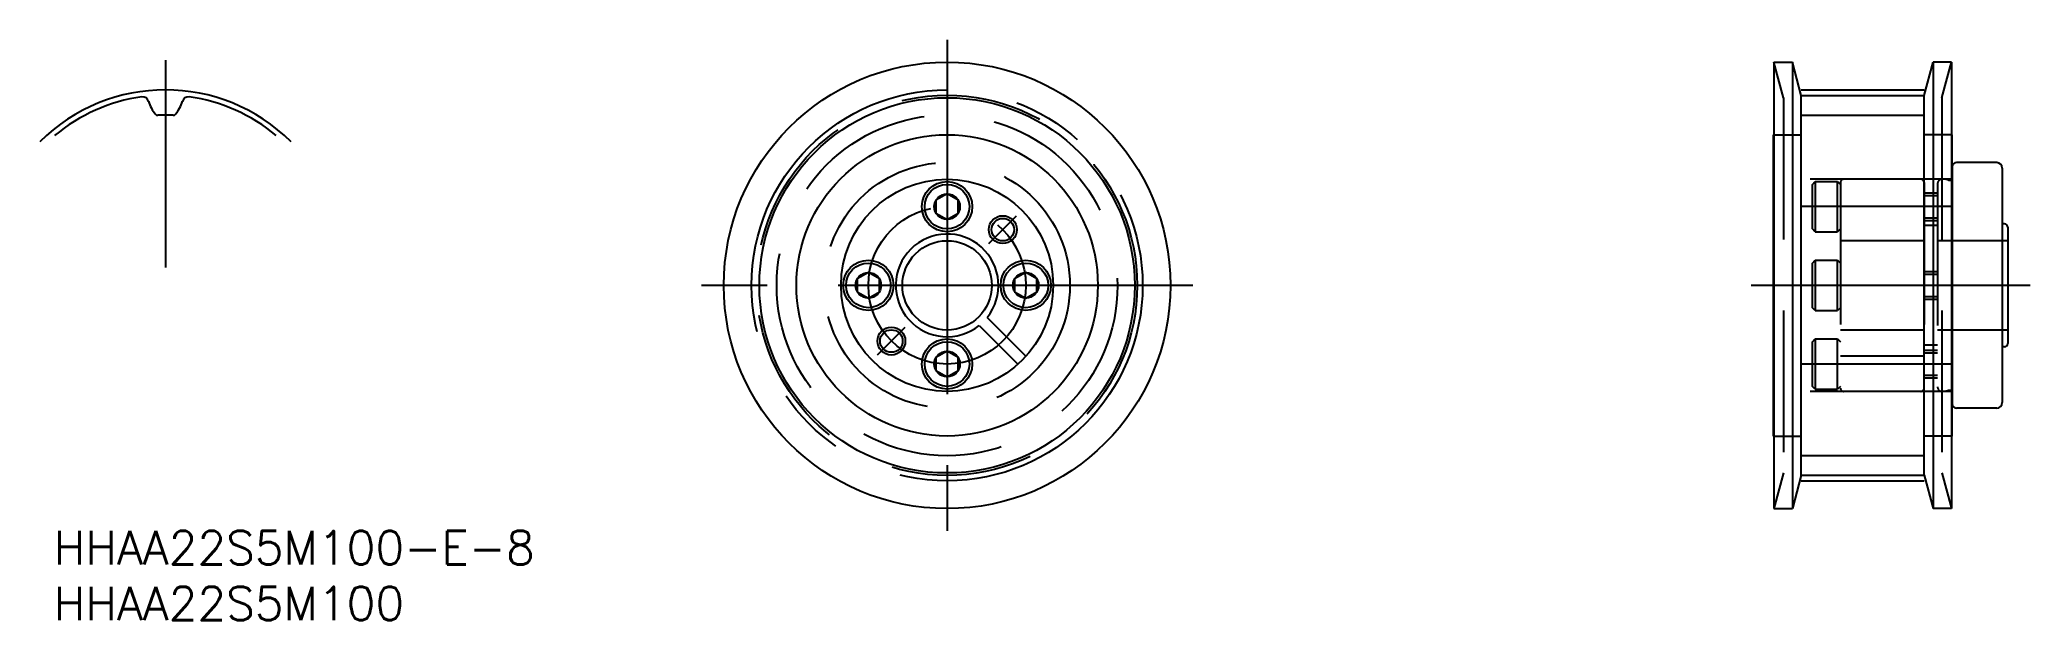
# Model space of a CAD drawing. Extents: x -81 to 97, y -30 to 22.
import ezdxf

# ---------------------------------------------------------------- set-up
doc = ezdxf.new("R2010")
doc.units = 0
doc.linetypes.add('CENTER', pattern=[50.8, 31.75, -6.35, 6.35, -6.35])
doc.linetypes.add('DASHED', pattern=[19.05, 12.7, -6.35])
doc.layers.get('0').update_dxf_attribs({"linetype": 'CONTINUOUS'})
doc.layers.add('CENTER', color=1, linetype='CENTER')
doc.styles.get("Standard").update_dxf_attribs({"font": 'txt.shx', "height": 3, "bigfont": 'bigfont.shx'})

# ---------------------------------------------------------------- blocks, each defined once
blk = doc.blocks.new('*U20')
at = {"color": 7, "linetype": 'CONTINUOUS'}
blk.add_text('HHAA22S5M100', height=3, dxfattribs=at).set_placement((-80, -30))
blk = doc.blocks.new('*U21')
at = {"color": 7, "linetype": 'CONTINUOUS'}
blk.add_text('HHAA22S5M100-E-8', height=3, dxfattribs=at).set_placement((-80, -25))

msp = doc.modelspace()

# ---------------------------------------------------------------- linework, layer by layer
at = {"color": 7, "linetype": 'CONTINUOUS'}
for p, q in [((74.05, 20), (75.7, 20)), ((74.05, 20), (74.05, -20)), ((76.5, 17.02), (75.7, 20)), ((75.7, 20), (75.7, -20)), ((87.5, 17.02), (88.3, 20)), ((89.95, 20), (88.3, 20)), ((88.3, 20), (88.3, -20)), ((89.95, 20), (89.95, -20)), ((76.5, 17.02), (87.5, 17.02)), ((76.5, -17.02), (76.5, 17.02)), ((87.5, -17.02), (87.5, 17.02)), ((74, -13.5), (74, 13.5)), ((74, 13.5), (74.05, 13.5)), ((89.95, 13.5), (90, 13.5)), ((90, -13.5), (90, 13.5)), ((94, 11), (90.4, 11)), ((90, 10.6), (90, -10.6)), ((94.5, 10.5), (94.5, -10.5)), ((0, 8.2), (-1, 7.63)), ((-1, 7.63), (-1, 6.47)), ((1, 7.63), (0, 8.2)), ((1, 6.47), (1, 7.63)), ((-1, 6.47), (0, 5.9)), ((0, 5.9), (1, 6.47)), ((94.7, 5.5), (94.5, 5.5)), ((95, 5.2), (95, -5.2)), ((-7.05, 1.15), (-8.05, 0.58)), ((-8.05, 0.58), (-8.05, -0.58)), ((-6.05, 0.58), (-7.05, 1.15)), ((-6.05, -0.58), (-6.05, 0.58)), ((7.05, 1.15), (6.05, 0.58)), ((6.05, 0.58), (6.05, -0.58)), ((8.05, 0.58), (7.05, 1.15)), ((8.05, -0.58), (8.05, 0.58)), ((-8.05, -0.58), (-7.05, -1.15)), ((-7.05, -1.15), (-6.05, -0.58)), ((6.05, -0.58), (7.05, -1.15)), ((7.05, -1.15), (8.05, -0.58)), ((3.59, -2.88), (7.06, -6.35)), ((2.88, -3.59), (6.35, -7.06)), ((0, -5.9), (-1, -6.47)), ((-1, -6.47), (-1, -7.63)), ((1, -6.47), (0, -5.9)), ((1, -7.63), (1, -6.47)), ((94.7, -5.5), (94.5, -5.5)), ((-1, -7.63), (0, -8.2)), ((0, -8.2), (1, -7.63)), ((94, -11), (90.4, -11)), ((74, -13.5), (74.05, -13.5)), ((89.95, -13.5), (90, -13.5)), ((76.5, -17.02), (75.7, -20)), ((76.5, -17.02), (87.5, -17.02)), ((87.5, -17.02), (88.3, -20)), ((74.05, -20), (75.7, -20)), ((89.95, -20), (88.3, -20))]:
    msp.add_line(p, q, dxfattribs=at)
at = {"color": 3, "linetype": 'DASHED'}
for p, q in [((74.9, 16.81), (74.05, 20)), ((89.1, 16.81), (89.95, 20)), ((74.9, 16.81), (74.9, -16.81)), ((89.1, 16.81), (89.1, -16.81)), ((76.5, 15.26), (87.5, 15.26)), ((74.05, 13.5), (76.5, 13.5)), ((89.95, 13.5), (87.5, 13.5)), ((90, 9.5), (74, 9.5)), ((77.5, 9.05), (77.75, 9.3)), ((77.5, 5.05), (77.5, 9.05)), ((77.75, 9.3), (79.75, 9.3)), ((77.75, 9.3), (77.75, 4.8)), ((79.75, 9.3), (80, 9.05)), ((79.75, 4.8), (79.75, 9.3)), ((80, 9.2), (80, -9.2)), ((87.5, 9.2), (87.5, -9.2)), ((88.7, 9.1), (88.7, -9.1)), ((89.39, 9.5), (89.1, 9.5)), ((89.69, 9.42), (89.39, 9.5)), ((87.5, 8.3), (88.7, 8.3)), ((87.5, 8.06), (88.7, 8.06)), ((87.5, 6.04), (88.7, 6.04)), ((87.5, 5.8), (88.7, 5.8)), ((88.7, 5.37), (87.5, 5.37)), ((77.75, 4.8), (77.5, 5.05)), ((77.75, 4.8), (79.75, 4.8)), ((80, 5.05), (79.75, 4.8)), ((87.5, 4), (80, 4)), ((95, 4), (88.7, 4)), ((77.5, 2), (77.75, 2.25)), ((77.5, -2), (77.5, 2)), ((77.75, 2.25), (79.75, 2.25)), ((77.75, 2.25), (77.75, -2.25)), ((79.75, 2.25), (80, 2)), ((79.75, -2.25), (79.75, 2.25)), ((87.5, 1.25), (88.7, 1.25)), ((87.5, 1.01), (88.7, 1.01)), ((87.5, -1.01), (88.7, -1.01)), ((87.5, -1.25), (88.7, -1.25)), ((77.75, -2.25), (77.5, -2)), ((77.75, -2.25), (79.75, -2.25)), ((80, -2), (79.75, -2.25)), ((77.5, -5.05), (77.75, -4.8)), ((77.5, -9.05), (77.5, -5.05)), ((77.75, -4.8), (79.75, -4.8)), ((77.75, -4.8), (77.75, -9.3)), ((79.75, -4.8), (80, -5.05)), ((79.75, -9.3), (79.75, -4.8)), ((87.5, -4), (80, -4)), ((95, -4), (88.7, -4)), ((87.5, -6.35), (80, -6.35)), ((87.5, -7.06), (80, -7.06)), ((88.7, -5.37), (87.5, -5.37)), ((87.5, -5.8), (88.7, -5.8)), ((87.5, -6.04), (88.7, -6.04)), ((87.5, -8.06), (88.7, -8.06)), ((87.5, -8.3), (88.7, -8.3)), ((90, -9.5), (74, -9.5)), ((77.75, -9.3), (77.5, -9.05)), ((77.75, -9.3), (79.75, -9.3)), ((80, -9.05), (79.75, -9.3)), ((89.39, -9.5), (89.1, -9.5)), ((89.69, -9.42), (89.39, -9.5)), ((74.05, -13.5), (76.5, -13.5)), ((89.95, -13.5), (87.5, -13.5)), ((76.5, -15.25), (87.5, -15.25)), ((74.9, -16.81), (74.05, -20)), ((89.1, -16.81), (89.95, -20))]:
    msp.add_line(p, q, dxfattribs=at)
at = {"color": 7, "linetype": 'CONTINUOUS'}
for centre, radius in [((0, 0), 20), ((0, 0), 16.81), ((0, 0), 13.5), ((0, 0), 9.5), ((0, 7.05), 2.25), ((0, 7.05), 2), ((0, 7.05), 1.15), ((4.99, 4.99), 1.01), ((0, 0), 4), ((-7.05, 0), 2.25), ((-7.05, 0), 2), ((7.05, 0), 2.25), ((7.05, 0), 2), ((-7.05, 0), 1.15), ((7.05, 0), 1.15), ((-4.99, -4.99), 1.01), ((0, -7.05), 2.25), ((0, -7.05), 2), ((0, -7.05), 1.15)]:
    msp.add_circle(centre, radius, dxfattribs=at)
at = {"color": 3, "linetype": 'DASHED'}
for radius in [17.03, 15.26, 11]:
    msp.add_circle((0, 0), radius, dxfattribs=at)
at = {"color": 3, "linetype": 'CONTINUOUS'}
for centre in [(4.99, 4.99), (-4.99, -4.99)]:
    msp.add_circle(centre, 1.25, dxfattribs=at)
at = {"color": 7, "linetype": 'CONTINUOUS'}
for centre, radius, start, end in [((-70, 1.59), 15.44, 97.8855, 130), ((-72.04, 16.33), 0.55, 16.5189, 97.8855), ((-68.38, 17.42), 3.27, 196.5189, 219.7541), ((-71.62, 17.42), 3.27, 320.2459, 343.4811), ((-67.96, 16.33), 0.55, 82.1145, 163.4811), ((-70, 1.59), 15.44, 50, 82.1145), ((-70.7, 15.49), 0.25, 219.7541, 272.886), ((-70, 1.59), 13.67, 87.114, 92.886), ((-69.3, 15.49), 0.25, 267.114, 320.2459), ((90.4, 10.6), 0.4, 90, 180), ((94, 10.5), 0.5, 0, 90), ((94.7, 5.2), 0.3, 360, 90), ((0, 0), 4.6, 321.2401, 308.7599), ((94.7, -5.2), 0.3, 270, 0), ((90.4, -10.6), 0.4, 180, 270), ((94, -10.5), 0.5, 270, 0)]:
    msp.add_arc(centre, radius, start, end, dxfattribs=at)
at = {"color": 3, "linetype": 'DASHED'}
for centre, radius, start, end in [((80.3, 9.2), 0.3, 90, 180), ((87.2, 9.2), 0.3, 0, 90), ((89.1, 9.1), 0.4, 90, 180), ((89.77, 9.73), 0.32, 255, 315.7191), ((80.3, -9.2), 0.3, 180, 270), ((87.2, -9.2), 0.3, 270, 0), ((89.1, -9.1), 0.4, 180, 270), ((89.77, -9.73), 0.32, 44.2809, 105)]:
    msp.add_arc(centre, radius, start, end, dxfattribs=at)
at = {"layer": 'CENTER', "color": 1, "linetype": 'CENTER'}
for p, q in [((0, 22), (0, -22)), ((-70, 20.17), (-70, 1.59)), ((76.5, 17.51), (87.5, 17.51)), ((3.75, 3.75), (6.22, 6.22)), ((90, 7.05), (76.5, 7.05)), ((22, 0), (-22, 0)), ((97, 0), (72, 0)), ((-6.22, -6.22), (-3.75, -3.75)), ((90, -7.05), (76.5, -7.05)), ((76.5, -17.5), (87.5, -17.5))]:
    msp.add_line(p, q, dxfattribs=at)
for radius in [17.51, 7.05]:
    msp.add_circle((0, 0), radius, dxfattribs=at)
msp.add_arc((-70, 1.59), 15.92, 45, 135, dxfattribs=at)

# ---------------------------------------------------------------- block references
at = {"color": 7, "linetype": 'CONTINUOUS'}
for name in ['*U21', '*U20']:
    msp.add_blockref(name, (0, 0), dxfattribs=at)

doc.saveas('drawing.dxf')
